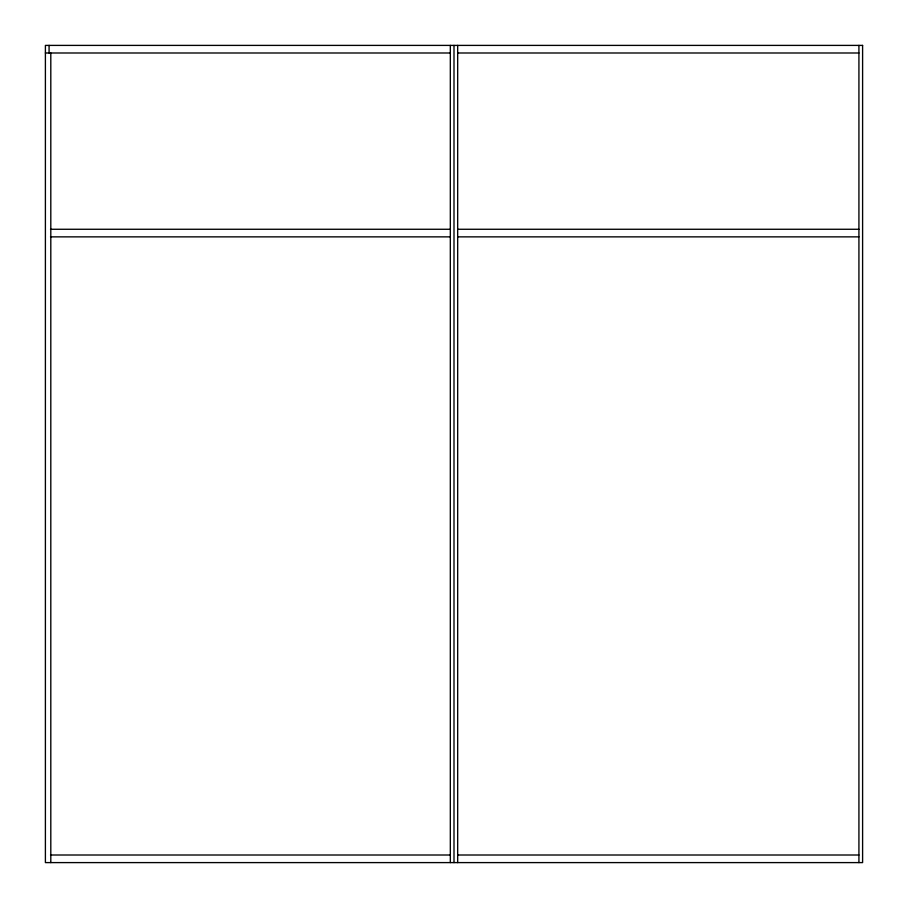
<?xml version="1.0" encoding="UTF-8"?>
<svg xmlns="http://www.w3.org/2000/svg" width="908" height="908" viewBox="0 0 908 908"><rect width="100%" height="100%" fill="white"/><g stroke="black" fill="none" stroke-linecap="round" stroke-linejoin="round"><path stroke-width="1.36" d="M45.4 52.993L450.323 52.993M457.677 52.993L858.923 52.993M50.496 229.27L450.323 229.27M457.677 229.27L858.923 229.27M50.496 236.863L450.323 236.863M457.677 236.863L858.923 236.863M50.496 855.007L450.323 855.007M457.677 855.007L858.923 855.007M858.923 45.4L858.923 862.6M457.677 45.4L457.677 862.6M454 45.4L454 862.6M450.323 45.4L450.323 862.6M50.803 52.993L50.803 862.6M49.077 45.4L49.077 52.993M862.6 45.4L45.4 45.4L45.4 862.6L862.6 862.6L862.6 45.4"/></g></svg>
